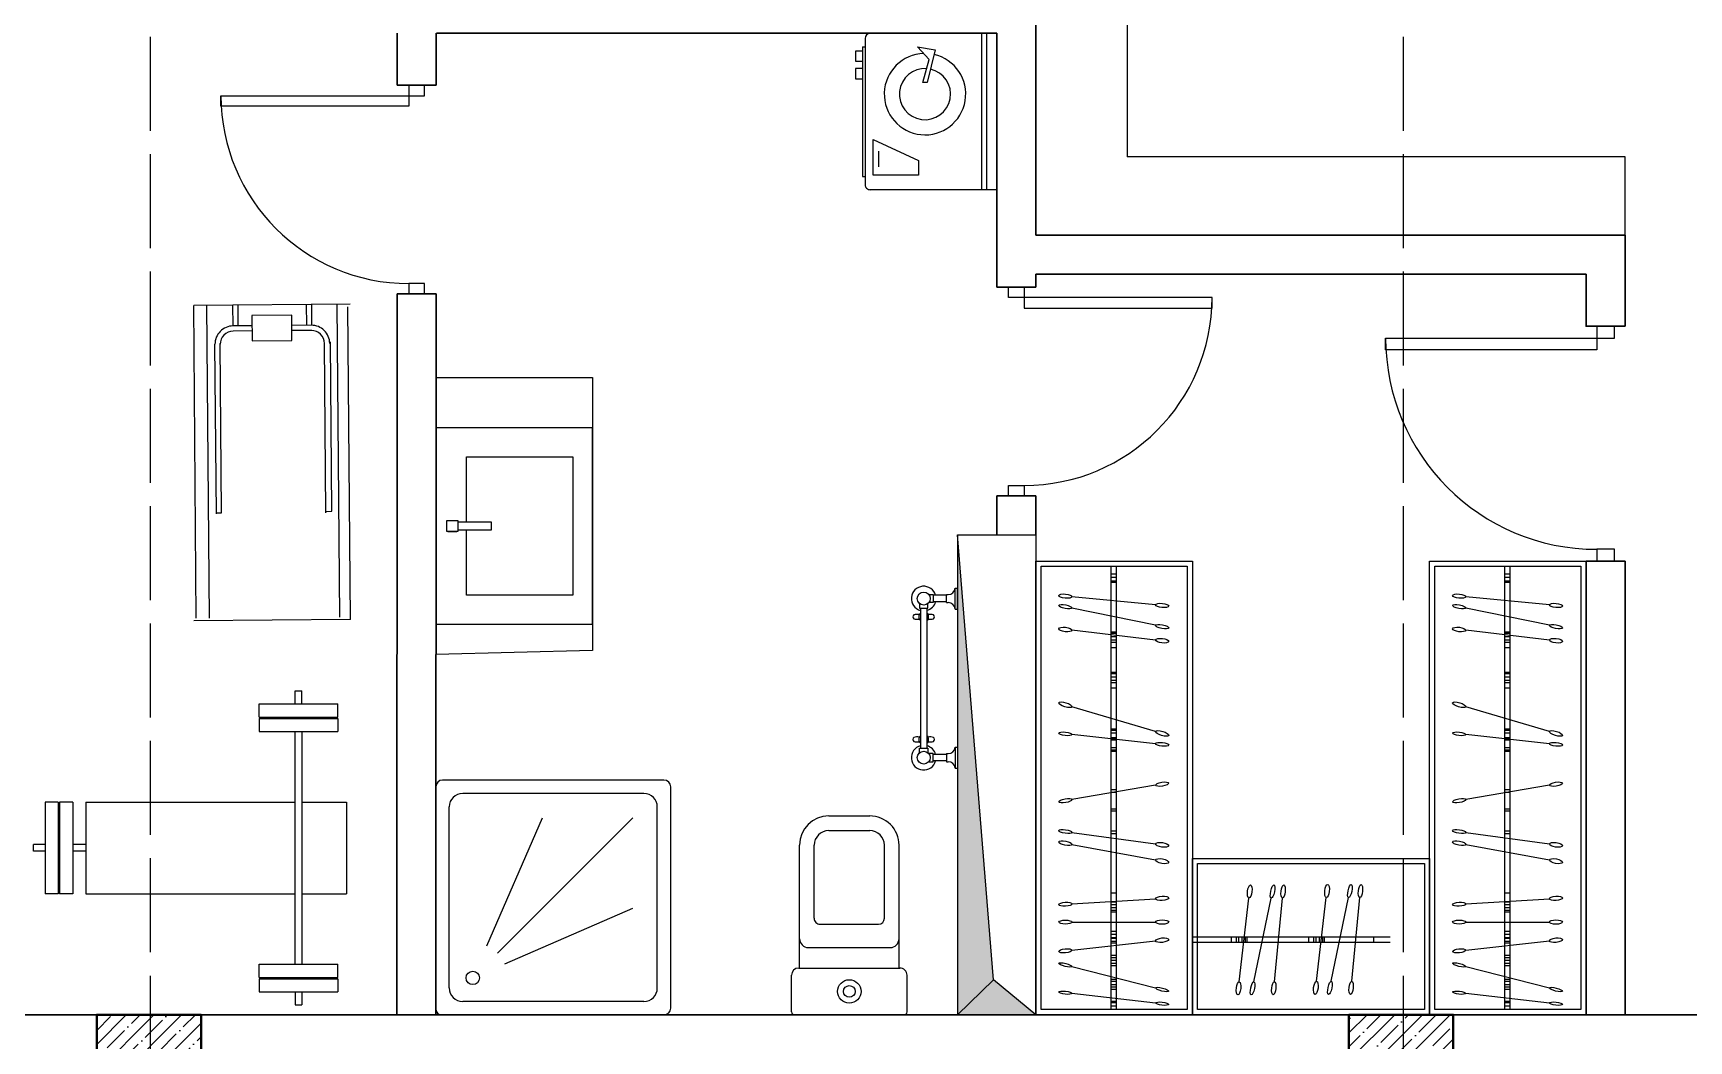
# Model space of a CAD drawing. Header units: millimetres. Extents: x -79936 to 190348, y -17907 to 78730.
# Drawn here: x -1836 to 4510, y -3952 to -88 of the extents above; entities that cross this region are included whole.
import ezdxf

# ---------------------------------------------------------------- set-up
doc = ezdxf.new("R2010")
doc.units = ezdxf.units.MM
doc.linetypes.add('ACAD_ISO02W100', pattern=[15, 12, -3])
for name, color, linetype in [('A-Door', 150, 'Continuous'), ('Acessórios', 251, 'Continuous'), ('FIRNTUR', 171, 'Continuous'), ('freecads.com', 7, 'Continuous'), ('FUR', 42, 'Continuous'), ('mebel', 21, 'Continuous'), ('NET 01', 8, 'Continuous'), ('Plan 1', 7, 'Continuous')]:
    doc.layers.add(name, color=color, linetype=linetype)

# ---------------------------------------------------------------- blocks, each defined once
blk = doc.blocks.new('toilet 2')
at = {"layer": 'freecads.com'}
for p, q in [((79882.3, -2942.5), (79882.3, -3363)), ((79893.5, -2931.3), (80033.7, -2931.3)), ((80061.7, -2959.3), (80061.7, -3346.2)), ((80061.7, -2962.1), (80532.7, -2962.1)), ((80140.2, -2995.8), (80140.2, -3309.8)), ((80229.9, -3040.6), (80229.9, -3264.9)), ((80252.3, -3018.2), (80532.7, -3018.2)), ((80588.8, -3074.3), (80588.8, -3231.3)), ((80644.9, -3074.3), (80644.9, -3231.3)), ((80252.3, -3287.3), (80532.7, -3287.3)), ((80061.7, -3343.4), (80532.7, -3343.4)), ((79893.5, -3374.3), (80033.7, -3374.3))]:
    blk.add_line(p, q, dxfattribs=at)
for radius in [44.9, 22.4]:
    blk.add_circle((79972, -3152.8), radius, dxfattribs=at)
for centre, radius, start, end in [((79893.5, -2942.5), 11.2, 90, 180), ((80033.7, -2959.3), 28, 0, 90), ((80173.8, -2995.8), 33.6, 90, 180), ((80532.7, -3074.3), 112.1, 0, 90), ((80252.3, -3040.6), 22.4, 90, 180), ((80532.7, -3074.3), 56.1, 0, 90), ((80532.7, -3231.3), 56.1, 270, 0), ((80532.7, -3231.3), 112.1, 270, 0), ((80252.3, -3264.9), 22.4, 180, 270), ((79893.5, -3363), 11.2, 180, 270), ((80033.7, -3346.2), 28, 270, 0), ((80173.8, -3309.8), 33.6, 180, 270)]:
    blk.add_arc(centre, radius, start, end, dxfattribs=at)
blk = doc.blocks.new('Stir mashina')
at = {"color": 253}
for p, q in [((101.5, -46.4), (101.5, -531.6)), ((101.5, -46.4), (701.2, -46.4)), ((701.2, -46.4), (701.2, -531.6)), ((101.5, -85), (701.2, -85)), ((101.5, -104.3), (701.2, -104.3)), ((152.8, -349.7), (164.8, -281.9)), ((201.3, -305.2), (152.8, -349.7)), ((164.8, -281.9), (290.3, -313.3)), ((290.3, -329.5), (201.3, -305.2)), ((290.3, -313.3), (290.3, -329.5)), ((509.2, -519.7), (589.4, -345.7)), ((589.4, -345.7), (646, -345.7)), ((646, -345.7), (646, -519.7)), ((553.1, -499.4), (613.7, -499.4)), ((120.8, -550.9), (681.9, -550.9)), ((152.7, -560.5), (152.7, -550.9)), ((152.7, -560.5), (650.1, -560.5)), ((169.4, -560.5), (169.4, -587.2)), ((208.5, -587.2), (208.5, -560.5)), ((236.9, -560.5), (236.9, -587.2)), ((276, -587.2), (276, -560.5)), ((646, -519.7), (509.2, -519.7)), ((650.1, -560.5), (650.1, -550.9)), ((169.4, -587.2), (208.5, -587.2)), ((236.9, -587.2), (276, -587.2))]:
    blk.add_line(p, q, dxfattribs=at)
for centre, radius, start, end in [((334.7, -321.4), 156.1, 181.67904, 167.03384), ((334.7, -321.4), 98.2, 176.19447, 167.67082), ((120.8, -531.6), 19.3, 180, 270), ((681.9, -531.6), 19.3, 270, 0)]:
    blk.add_arc(centre, radius, start, end, dxfattribs=at)
blk = doc.blocks.new('SHOWER8')
at = {"color": 0}
for p, q in [((0.7771, 0.8), (0.0229, 0.8)), ((0, 0.02), (0, 0.7771)), ((0.7086, 0.7543), (0.0914, 0.7543)), ((0.8, 0.0229), (0.8, 0.7771)), ((0.0457, 0.0914), (0.0457, 0.7086)), ((0.7543, 0.0914), (0.7543, 0.7086)), ((0.1735, 0.2352), (0.3636, 0.6708)), ((0.2102, 0.2102), (0.6708, 0.6708)), ((0.2352, 0.1735), (0.6708, 0.3636)), ((0.7771, 0), (0.02, 0)), ((0.7086, 0.0457), (0.0914, 0.0457))]:
    blk.add_line(p, q, dxfattribs=at)
blk.add_circle((0.1257, 0.1257), 0.0229, dxfattribs=at)
for centre, radius, start, end in [((0.0229, 0.7771), 0.0229, 90, 180), ((0.7771, 0.7771), 0.0229, 360, 90), ((0.0914, 0.7086), 0.0457, 90, 180), ((0.7086, 0.7086), 0.0457, 0, 90), ((0.0914, 0.0914), 0.0457, 180, 270), ((0.7086, 0.0914), 0.0457, 270, 360), ((0.02, 0.02), 0.02, 180, 270), ((0.7771, 0.0229), 0.0229, 270, 360)]:
    blk.add_arc(centre, radius, start, end, dxfattribs=at)

msp = doc.modelspace()

# ---------------------------------------------------------------- hatches: boundary and pattern name
at = {"transparency": 33554687}
h = msp.add_hatch(color=7, dxfattribs=at)
h.dxf.hatch_style = 1
h.paths.add_polyline_path([(1707.348, -2011.926), (1707.348, -3851.926), (1845.285, -3717.377)])
h.paths.add_polyline_path([(1845.285, -3717.377), (1707.348, -3851.926), (2007.348, -3851.926)])
h = msp.add_hatch(dxfattribs=at)
h.set_pattern_fill('ANSI35', color=1, scale=300)
h.set_pattern_definition([(45, (-54585.67, -26729.34), (-53.03301, 53.03301), []), (45, (-54532.64, -26729.34), (-53.03301, 53.03301), [93.75, -18.75, 0, -18.75])])
h.paths.add_polyline_path([(-1192.652, -3851.926), (-1592.652, -3851.926), (-1592.652, -4251.926), (-1192.652, -4251.926)])
h = msp.add_hatch(dxfattribs=at)
h.set_pattern_fill('ANSI35', color=1, scale=300)
h.set_pattern_definition([(45, (-54914.045, -27252.96), (-53.03301, 53.03301), []), (45, (-54861.01, -27252.96), (-53.03301, 53.03301), [93.75, -18.75, 0, -18.75])])
h.paths.add_polyline_path([(3607.137, -3851.926), (3207.137, -3851.926), (3207.137, -4251.926), (3607.137, -4251.926)])

# ---------------------------------------------------------------- linework, layer by layer
at = {"color": 253}
for p, q in [((-291.779, -1600.536), (307.128, -1600.536)), ((3516.782, -3851.926), (3516.782, -2111.926)), ((3516.782, -2111.926), (4116.683, -2111.926)), ((3536.779, -3831.926), (3536.779, -2131.923)), ((3536.779, -2131.923), (4096.686, -2131.923)), ((3804.849, -3831.926), (3804.849, -2131.923)), ((3825.875, -3831.926), (3825.875, -2131.923)), ((4096.686, -2131.923), (4096.686, -3831.926)), ((4116.683, -2111.926), (4116.683, -3851.926)), ((1697.435, -2295.877), (1697.435, -2215.877)), ((1697.435, -2215.877), (1707.348, -2215.877)), ((1707.348, -2295.877), (1707.348, -2215.877)), ((3825.875, -2161.955), (3804.849, -2161.955)), ((3825.875, -2174.74), (3804.849, -2174.74)), ((3825.875, -2189.379), (3804.849, -2189.379)), ((3825.875, -2194.858), (3804.849, -2194.858)), ((1664.335, -2243.377), (1614.255, -2243.377)), ((1664.335, -2268.377), (1614.255, -2268.377)), ((1664.335, -2271.377), (1664.335, -2240.377)), ((1664.335, -2240.377), (1671.268, -2240.377)), ((1664.335, -2271.377), (1671.268, -2271.377)), ((3975.85, -2279.887), (3654.874, -2248.944)), ((1564.848, -2292.784), (1564.848, -2828.969)), ((1589.848, -2292.784), (1589.848, -2828.969)), ((1697.435, -2295.877), (1707.348, -2295.877)), ((3975.85, -2358.44), (3654.874, -2292.134)), ((-291.779, -2354.493), (307.128, -2354.493)), ((254.523, -2354.493), (253.655, -2354.493)), ((3975.85, -2415.091), (3654.874, -2377.518)), ((3825.875, -2384.575), (3804.849, -2384.575)), ((3825.875, -2390.054), (3804.849, -2390.054)), ((3825.875, -2402.838), (3804.849, -2402.838)), ((3825.875, -2415.623), (3804.849, -2415.623)), ((3825.875, -2424.754), (3804.849, -2424.754)), ((3825.875, -2444.844), (3804.849, -2444.844)), ((4025.842, -2420.943), (4025.685, -2420.925)), ((3825.875, -2539.401), (3804.849, -2539.401)), ((3825.875, -2544.88), (3804.849, -2544.88)), ((3825.875, -2557.664), (3804.849, -2557.664)), ((3825.875, -2570.448), (3804.849, -2570.448)), ((3825.875, -2579.58), (3804.849, -2579.58)), ((3825.875, -2599.669), (3804.849, -2599.669)), ((3975.85, -2765.575), (3654.874, -2670.536)), ((3975.85, -2812.552), (3654.874, -2777.189)), ((3825.875, -2756.732), (3804.849, -2756.732)), ((3825.875, -2762.211), (3804.849, -2762.211)), ((3825.875, -2771.342), (3804.849, -2771.342)), ((3825.875, -2789.606), (3804.849, -2789.606)), ((1664.335, -2853.377), (1614.255, -2853.377)), ((1664.335, -2850.377), (1664.335, -2881.377)), ((1664.335, -2850.377), (1671.268, -2850.377)), ((1697.435, -2825.877), (1707.348, -2825.877)), ((1697.435, -2825.877), (1697.435, -2905.877)), ((1707.348, -2825.877), (1707.348, -2905.877)), ((3825.875, -2795.084), (3804.849, -2795.084)), ((3825.875, -2798.737), (3804.849, -2798.737)), ((3825.875, -2827.958), (3804.849, -2827.958)), ((3825.875, -2837.09), (3804.849, -2837.09)), ((3825.875, -2842.569), (3804.849, -2842.569)), ((4025.842, -2818.059), (4025.75, -2818.049)), ((1664.335, -2878.377), (1614.255, -2878.377)), ((1664.335, -2881.377), (1671.268, -2881.377)), ((1697.435, -2905.877), (1707.348, -2905.877)), ((3975.85, -2971.798), (3654.874, -3026.88)), ((3825.875, -2988.674), (3804.849, -2988.674)), ((3825.875, -2999.632), (3804.849, -2999.632)), ((3825.875, -3063.553), (3804.849, -3063.553)), ((3825.875, -3070.858), (3804.849, -3070.858)), ((3654.874, -3152.493), (3975.85, -3196.696)), ((3825.875, -3147.563), (3804.849, -3147.563)), ((3825.875, -3158.521), (3804.849, -3158.521)), ((3654.874, -3198.382), (3975.85, -3258.057)), ((2786.454, -3725.052), (2824.027, -3404.075)), ((2843.105, -3725.052), (2909.41, -3404.075)), ((2921.658, -3725.052), (2952.601, -3404.075)), ((3082.848, -3723.477), (3120.421, -3402.501)), ((3139.499, -3723.477), (3205.805, -3402.501)), ((3218.052, -3723.477), (3248.995, -3402.501)), ((3654.874, -3426.578), (3975.85, -3406.687)), ((3825.875, -3384.984), (3804.849, -3384.984)), ((3825.875, -3419.684), (3804.849, -3419.684)), ((3825.875, -3430.642), (3804.849, -3430.642)), ((3825.875, -3441.6), (3804.849, -3441.6)), ((3825.875, -3452.557), (3804.849, -3452.557)), ((3825.875, -3458.036), (3804.849, -3458.036)), ((2606.016, -3552.477), (3366.016, -3552.477)), ((2756.701, -3575.076), (2756.701, -3554.051)), ((2776.79, -3575.076), (2776.79, -3554.051)), ((2785.922, -3575.076), (2785.922, -3554.051)), ((2798.706, -3575.076), (2798.706, -3554.051)), ((2811.49, -3575.076), (2811.49, -3554.051)), ((2816.969, -3575.076), (2816.969, -3554.051)), ((3053.095, -3573.502), (3053.095, -3552.477)), ((3073.185, -3573.502), (3073.185, -3552.477)), ((3082.316, -3573.502), (3082.316, -3552.477)), ((3095.1, -3573.502), (3095.1, -3552.477)), ((3107.885, -3573.502), (3107.885, -3552.477)), ((3113.364, -3573.502), (3113.364, -3552.477)), ((3303.081, -3573.502), (3303.081, -3552.477)), ((3654.874, -3496.346), (3975.85, -3496.346)), ((3825.875, -3532.796), (3804.849, -3532.796)), ((3825.875, -3543.949), (3804.849, -3543.949)), ((2606.016, -3573.502), (3366.016, -3573.502)), ((3654.874, -3603.886), (3975.85, -3568.523)), ((3825.875, -3557.332), (3804.849, -3557.332)), ((3825.875, -3559.563), (3804.849, -3559.563)), ((3825.875, -3570.716), (3804.849, -3570.716)), ((3825.875, -3577.408), (3804.849, -3577.408)), ((3654.874, -3666.84), (3975.85, -3748.617)), ((3825.875, -3624.249), (3804.849, -3624.249)), ((3825.875, -3633.172), (3804.849, -3633.172)), ((3825.875, -3643.432), (3804.849, -3643.432)), ((3825.875, -3655.477), (3804.849, -3655.477)), ((3825.875, -3664.4), (3804.849, -3664.4)), ((3825.875, -3716.573), (3804.849, -3716.573)), ((3825.875, -3724.603), (3804.849, -3724.603)), ((3825.875, -3736.648), (3804.849, -3736.648)), ((2780.602, -3775.043), (2780.62, -3774.887)), ((3076.996, -3773.469), (3077.014, -3773.313)), ((3975.85, -3806.663), (3654.874, -3769.968)), ((3825.875, -3746.016), (3804.849, -3746.016)), ((3825.875, -3755.385), (3804.849, -3755.385)), ((3804.849, -3799.024), (3825.875, -3799.024)), ((3804.849, -3804.503), (3825.875, -3804.503)), ((4116.683, -3851.926), (3516.782, -3851.926)), ((4096.686, -3831.926), (3536.779, -3831.926)), ((3804.849, -3817.287), (3825.875, -3817.287)), ((4025.842, -3812.379), (4025.772, -3812.371))]:
    msp.add_line(p, q, dxfattribs=at)
at = {"color": 18, "true_color": 0x000000}
for q in [(1707.348, -3851.926), (2007.348, -2011.926)]:
    msp.add_line((1707.348, -2011.926), q, dxfattribs=at)
at = {"color": 18, "lineweight": 30, "true_color": 0x000000}
msp.add_line((-3192.652, -3851.926), (9357.348, -3851.926), dxfattribs=at)
at = {"color": 7, "lineweight": 30}
for points in [[(2007.327, -861.926), (2007.267, 374.424)], [(1857.267, -1061.926), (1857.267, -87.622)]]:
    msp.add_lwpolyline(points, dxfattribs=at)
at = {"color": 18, "lineweight": 30, "true_color": 0x000000}
for points in [[(-441.27, -287.622), (-441.193, -87.563)], [(-291.27, -287.68), (-291.193, -87.622)], [(1857.671, -88.455), (-290.789, -87.622)], [(-441.27, -287.622), (-441.27, -287.622), (-291.27, -287.68)], [(2007.327, -861.926), (4266.683, -861.926)], [(4266.683, -861.926), (4266.683, -1211.926)], [(2007.335, -1061.926), (2007.335, -1011.926)], [(2007.335, -1011.926), (4116.683, -1011.926)], [(4116.683, -1011.926), (4116.683, -1211.926)], [(4116.683, -1011.926), (4116.683, -1211.926), (4266.683, -1211.926)], [(2007.335, -1061.926), (1857.267, -1061.926)], [(-442.652, -3851.868), (-441.581, -1087.622)], [(-441.581, -1087.622), (-291.581, -1087.68)], [(-292.652, -3851.926), (-292.652, -3851.926), (-291.581, -1087.68)], [(2007.335, -1861.926), (1857.267, -1861.926)], [(1857.267, -1861.926), (1857.348, -2011.926)], [(2007.335, -1861.926), (2007.348, -2011.926)], [(4116.683, -2111.926), (4116.683, -2161.926)], [(4116.683, -2111.926), (4266.683, -2111.926)], [(4266.683, -2111.926), (4266.683, -3851.926)], [(4116.683, -2161.926), (4116.683, -3851.926)]]:
    msp.add_lwpolyline(points, dxfattribs=at)
at = {"color": 18, "true_color": 0x000000}
for points in [[(1707.348, -3851.926), (1845.285, -3717.377), (1707.348, -2011.926)], [(2007.348, -3851.926), (1845.285, -3717.377), (1707.348, -2011.926)], [(2007.348, -2011.926), (2007.348, -3851.926)]]:
    msp.add_lwpolyline(points, dxfattribs=at)
at = {"color": 253}
for points in [[(1561.848, -2275.33), (1561.848, -2292.784), (1592.848, -2292.784), (1592.848, -2275.33)], [(1596.802, -2240.377), (1614.255, -2240.377), (1614.255, -2271.377), (1596.802, -2271.377)], [(1561.848, -2846.423), (1561.848, -2828.969), (1592.848, -2828.969), (1592.848, -2846.423)], [(1596.802, -2881.377), (1614.255, -2881.377), (1614.255, -2850.377), (1596.802, -2850.377)]]:
    msp.add_lwpolyline(points, dxfattribs=at)
at = {"lineweight": 40}
for points in [[(-1592.652, -4251.926), (-1192.652, -4251.926), (-1192.652, -3851.926), (-1592.652, -3851.926)], [(3207.137, -4251.926), (3607.137, -4251.926), (3607.137, -3851.926), (3207.137, -3851.926)]]:
    msp.add_lwpolyline(points, close=True, dxfattribs=at)
at = {"color": 253}
for centre in [(1577.348, -2255.877), (1577.348, -2865.877)]:
    msp.add_circle(centre, 24.874, dxfattribs=at)
for centre, radius, start, end in [((1577.348, -2255.877), 47.246, 15.3416546, 254.6583453), ((1671.226, -2214.108), 26.268, 270.0918555, 356.1399626), ((1577.348, -2255.877), 47.246, 285.3416547, 344.6583454), ((1671.268, -2297.543), 26.167, 3.6519614, 90), ((1544.94, -2325.852), 9.057, 124.0719282, 180.1566546), ((1544.94, -2325.901), 9.057, 179.8433454, 235.9280718), ((1552.681, -2356.419), 40.168, 78.6775129, 108.6043271), ((1552.681, -2295.334), 40.168, 251.3956729, 281.3224871), ((1577.348, -2325.877), 18.968, 131.2231242, 228.7768758), ((1577.348, -2325.877), 18.968, 311.2231242, 48.7768758), ((1602.015, -2356.419), 40.168, 71.3956729, 101.3224871), ((1602.015, -2295.334), 40.168, 258.6775129, 288.6043271), ((1609.756, -2325.852), 9.057, 359.8433454, 55.9280718), ((1609.756, -2325.901), 9.057, 304.0719282, 0.1566546), ((1544.94, -2795.852), 9.057, 124.0719282, 180.1566546), ((1552.681, -2826.419), 40.168, 78.6775129, 108.6043271), ((1577.348, -2795.877), 18.968, 131.2231242, 228.7768758), ((1577.348, -2795.877), 18.968, 311.2231242, 48.7768758), ((1602.015, -2826.419), 40.168, 71.3956729, 101.3224871), ((1609.756, -2795.852), 9.057, 359.8433454, 55.9280718), ((1577.348, -2865.877), 47.246, 105.3416547, 344.6583454), ((1544.94, -2795.901), 9.057, 179.8433454, 235.9280718), ((1552.681, -2765.334), 40.168, 251.3956729, 281.3224871), ((1577.348, -2865.877), 47.246, 15.3416546, 74.6583453), ((1602.015, -2765.334), 40.168, 258.6775129, 288.6043271), ((1609.756, -2795.901), 9.057, 304.0719282, 0.1566546), ((1671.268, -2824.21), 26.167, 270, 356.3480386), ((1671.226, -2907.645), 26.268, 3.8600374, 89.9081445)]:
    msp.add_arc(centre, radius, start, end, dxfattribs=at)
for centre, major_axis, ratio in [((3629.878, -2286.971), (-24.996, 5.164), 0.28011748), ((3629.878, -2246.534), (-24.996, 2.41), 0.31909477), ((4000.846, -2282.296), (-24.996, 2.41), 0.31909477), ((3629.878, -2374.592), (-24.996, 2.926), 0.33822), ((4000.846, -2363.603), (-24.996, 5.164), 0.28011748), ((4000.846, -2417.339), (-24.996, 2.926), 0.33822), ((3629.878, -2663.135), (-24.996, 7.401), 0.31312876), ((3629.878, -2774.435), (-24.996, 2.754), 0.27552222), ((4000.846, -2772.976), (-24.996, 7.401), 0.31312876), ((4000.846, -2814.883), (-24.996, 2.754), 0.27552222), ((4000.846, -2967.509), (-24.996, -4.289), 0.29109058), ((3629.878, -3031.169), (-24.996, -4.289), 0.29109058), ((3629.878, -3149.05), (-24.996, 3.442), 0.27459759), ((3629.878, -3193.735), (-24.996, 4.647), 0.32106468), ((4000.846, -3200.139), (-24.996, 3.442), 0.34484823), ((4000.846, -3262.704), (-24.996, 4.647), 0.34223849), ((2826.953, -3379.08), (2.926, 24.996), 0.33822), ((2914.574, -3379.08), (5.164, 24.996), 0.28011748), ((2955.01, -3379.08), (2.41, 24.996), 0.31909477), ((3123.347, -3377.506), (2.926, 24.996), 0.33822), ((3210.968, -3377.506), (5.164, 24.996), 0.28011748), ((3251.405, -3377.506), (2.41, 24.996), 0.31909477), ((3629.878, -3428.128), (-24.996, -1.549), 0.30244982), ((4000.846, -3405.138), (-24.996, -1.549), 0.34302375), ((3629.878, -3496.346), (-24.996, 0), 0.30303006), ((4000.846, -3496.346), (-24.996, 0), 0.34368182), ((3629.878, -3606.64), (-24.996, -2.754), 0.30120751), ((4000.846, -3565.769), (-24.996, -2.754), 0.33837193), ((3629.878, -3660.472), (-24.996, 6.368), 0.22515058), ((2784.205, -3750.047), (2.926, 24.996), 0.33822), ((2837.941, -3750.047), (5.164, 24.996), 0.28011748), ((2919.248, -3750.047), (2.41, 24.996), 0.31909477), ((3080.599, -3748.473), (2.926, 24.996), 0.33822), ((3134.335, -3748.473), (5.164, 24.996), 0.28011748), ((3215.643, -3748.473), (2.41, 24.996), 0.31909477), ((3629.878, -3767.11), (-24.996, 2.858), 0.2308394), ((4000.846, -3754.985), (-24.996, 6.368), 0.22515058), ((4000.846, -3809.213), (-24.996, 2.858), 0.2308394)]:
    msp.add_ellipse(centre, major_axis=major_axis, ratio=ratio, dxfattribs=at)
at = {"layer": 'A-Door', "color": 7}
for points in [[(-396.281, -327.665), (-336.26, -327.665), (-336.26, -287.651), (-396.281, -287.651)], [(-396.281, -367.68), (-1116.544, -367.68), (-1116.544, -327.665), (-396.281, -327.665)], [(-396.281, -1087.943), (-336.26, -1087.943), (-336.26, -1047.928), (-396.281, -1047.928)], [(1962.312, -1101.941), (1902.29, -1101.941), (1902.29, -1061.926), (1962.312, -1061.926)], [(1962.312, -1141.955), (2682.575, -1141.955), (2682.575, -1101.941), (1962.312, -1101.941)], [(4157.929, -1301.937), (3347.836, -1301.937), (3347.836, -1256.931), (4157.929, -1256.931)], [(4157.929, -1256.931), (4225.437, -1256.931), (4225.437, -1211.926), (4157.929, -1211.926)], [(1962.312, -1862.218), (1902.29, -1862.218), (1902.29, -1822.204), (1962.312, -1822.204)], [(4157.929, -2112.03), (4225.437, -2112.03), (4225.437, -2067.025), (4157.929, -2067.025)]]:
    msp.add_lwpolyline(points, close=True, dxfattribs=at)
at = {"layer": 'Acessórios', "color": 253}
for p, q in [((-620.514, -1126.754), (-1220.514, -1131.579)), ((-1210.864, -2331.579), (-1220.514, -1131.579)), ((-1160.864, -2331.177), (-1170.514, -1131.177)), ((-1069.87, -1210.372), (-1070.514, -1130.372)), ((-1049.87, -1210.212), (-1050.514, -1130.212)), ((-787.699, -1208.103), (-788.342, -1128.103)), ((-767.699, -1207.943), (-768.342, -1127.942)), ((-660.864, -2327.156), (-670.514, -1127.156)), ((-619.825, -2336.624), (-629.475, -1136.624)), ((-844.885, -1169.805), (-997.665, -1171.034)), ((-997.665, -1171.034), (-996.894, -1267.006)), ((-844.113, -1265.778), (-844.885, -1169.805)), ((-997.354, -1209.789), (-1069.87, -1210.372)), ((-997.193, -1229.789), (-1069.71, -1230.372)), ((-996.894, -1267.006), (-844.113, -1265.778)), ((-767.699, -1207.943), (-844.573, -1208.561)), ((-767.538, -1227.943), (-844.412, -1228.561)), ((-1134.081, -1930.935), (-1139.308, -1280.935)), ((-1114.081, -1927.211), (-1119.307, -1277.211)), ((-714.08, -1927.558), (-719.307, -1277.558)), ((-691.758, -1921.279), (-696.985, -1271.279)), ((-1134.081, -1927.372), (-1114.081, -1927.211)), ((-711.661, -1921.869), (-691.758, -1921.279)), ((-619.825, -2336.624), (-1219.826, -2341.449)), ((-969.856, -2710.19), (-969.856, -2660.025)), ((-969.856, -2660.025), (-668.866, -2660.025)), ((-831.902, -2609.86), (-806.819, -2609.86)), ((-831.902, -2660.025), (-831.902, -2609.86)), ((-806.819, -2660.025), (-806.819, -2609.86)), ((-668.866, -2710.19), (-668.866, -2660.025)), ((-969.856, -2710.19), (-668.866, -2710.19)), ((-969.856, -2715.207), (-969.856, -2765.372)), ((-969.856, -2715.207), (-668.866, -2715.207)), ((-668.866, -2715.207), (-668.866, -2765.372)), ((-969.856, -2765.372), (-668.866, -2765.372)), ((-831.902, -3658.309), (-831.902, -2765.372)), ((-806.819, -2765.372), (-806.819, -3658.309)), ((-1739.889, -3036.263), (-1790.054, -3036.263)), ((-1790.054, -3036.263), (-1790.054, -3387.418)), ((-1739.889, -3036.263), (-1739.889, -3387.418)), ((-1734.872, -3036.263), (-1734.872, -3387.418)), ((-1684.707, -3036.263), (-1734.872, -3036.263)), ((-1684.707, -3036.263), (-1684.707, -3387.418)), ((-1634.542, -3036.263), (-1634.542, -3387.418)), ((-1634.542, -3036.263), (-836.196, -3036.263)), ((-806.819, -3036.263), (-635.202, -3036.263)), ((-635.202, -3036.263), (-635.202, -3387.418)), ((-1790.054, -3199.299), (-1835.202, -3199.299)), ((-1835.202, -3224.382), (-1835.202, -3199.299)), ((-1790.054, -3224.382), (-1835.202, -3224.382)), ((-1734.872, -3199.299), (-1739.889, -3199.299)), ((-1734.872, -3224.382), (-1739.889, -3224.382)), ((-1634.542, -3199.299), (-1684.707, -3199.299)), ((-1634.542, -3224.382), (-1684.707, -3224.382)), ((-1739.889, -3387.418), (-1790.054, -3387.418)), ((-1684.707, -3387.418), (-1734.872, -3387.418)), ((-1634.542, -3387.418), (-831.902, -3387.418)), ((-806.819, -3387.418), (-635.202, -3387.418)), ((-969.856, -3708.474), (-969.856, -3658.309)), ((-969.856, -3658.309), (-668.866, -3658.309)), ((-668.866, -3708.474), (-668.866, -3658.309)), ((-969.856, -3708.474), (-668.866, -3708.474)), ((-969.856, -3713.491), (-969.856, -3763.656)), ((-969.856, -3713.491), (-668.866, -3713.491)), ((-668.866, -3713.491), (-668.866, -3763.656)), ((-969.856, -3763.656), (-668.866, -3763.656)), ((-831.902, -3763.656), (-831.902, -3813.821)), ((-806.819, -3763.656), (-806.819, -3813.821))]:
    msp.add_line(p, q, dxfattribs=at)
for centre, radius, start, end in [((-1069.307, -1280.372), 70.002, 90.460733, 180.460733), ((-1069.307, -1280.372), 50.002, 90.460733, 180.460733), ((-769.307, -1277.96), 70.002, 0.460733, 90.460733), ((-769.307, -1277.96), 50.002, 0.460733, 90.460733)]:
    msp.add_arc(centre, radius, start, end, dxfattribs=at)
at = {"layer": 'freecads.com', "color": 253}
for p, q in [((307.128, -1600.536), (307.128, -2354.493)), ((-174.969, -1961.586), (-174.969, -1712.037)), ((-174.969, -1712.037), (232.794, -1712.037)), ((232.794, -1712.037), (232.794, -2242.992)), ((-174.969, -2242.992), (-174.969, -1993.443)), ((232.794, -2242.992), (-174.969, -2242.992))]:
    msp.add_line(p, q, dxfattribs=at)
at = {"layer": 'freecads.com', "color": 253, "ltscale": 10}
for p, q in [((-251.055, -1998.753), (-251.055, -1956.276)), ((-251.055, -1956.276), (-208.579, -1956.276)), ((-208.579, -1956.276), (-208.579, -1998.753)), ((-208.579, -1961.586), (-80.053, -1961.586)), ((-80.053, -1961.586), (-80.053, -1993.443)), ((-208.579, -1998.753), (-251.055, -1998.753)), ((-246.294, -1998.753), (-212.136, -1998.753)), ((-80.053, -1993.443), (-208.579, -1993.443))]:
    msp.add_line(p, q, dxfattribs=at)
at = {"layer": 'FUR', "color": 253}
for points in [[(-291.705, -1407.943), (308.295, -1407.943), (308.295, -2455.282), (-292.116, -2469.803)], [(-635.202, -3036.263), (-635.202, -3387.418)], [(-831.902, -3813.821), (-806.819, -3813.821)]]:
    msp.add_lwpolyline(points, dxfattribs=at)
for points in [[(2607.249, -3251.926), (3516.782, -3251.926), (3516.782, -3851.926), (2607.249, -3851.926)], [(2627.249, -3271.926), (3496.782, -3271.926), (3496.782, -3831.926), (2627.249, -3831.926)]]:
    msp.add_lwpolyline(points, close=True, dxfattribs=at)
at = {"layer": 'mebel', "color": 253}
for p, q in [((2007.348, -3851.926), (2007.348, -2111.926)), ((2007.348, -2111.926), (2607.249, -2111.926)), ((2027.345, -3831.926), (2027.345, -2131.923)), ((2027.345, -2131.923), (2587.252, -2131.923)), ((2295.415, -3831.926), (2295.415, -2131.923)), ((2316.441, -3831.926), (2316.441, -2131.923)), ((2587.252, -2131.923), (2587.252, -3831.926)), ((2607.249, -2111.926), (2607.249, -3851.926)), ((2316.441, -2161.955), (2295.415, -2161.955)), ((2316.441, -2174.74), (2295.415, -2174.74)), ((2316.441, -2189.379), (2295.415, -2189.379)), ((2316.441, -2194.858), (2295.415, -2194.858)), ((2466.416, -2279.887), (2145.44, -2248.944)), ((2466.416, -2358.44), (2145.44, -2292.134)), ((2466.416, -2415.091), (2145.44, -2377.518)), ((2316.441, -2384.575), (2295.415, -2384.575)), ((2316.441, -2390.054), (2295.415, -2390.054)), ((2316.441, -2402.838), (2295.415, -2402.838)), ((2316.441, -2415.623), (2295.415, -2415.623)), ((2316.441, -2424.754), (2295.415, -2424.754)), ((2316.441, -2444.844), (2295.415, -2444.844)), ((2516.408, -2420.943), (2516.251, -2420.925)), ((2316.441, -2539.401), (2295.415, -2539.401)), ((2316.441, -2544.88), (2295.415, -2544.88)), ((2316.441, -2557.664), (2295.415, -2557.664)), ((2316.441, -2570.448), (2295.415, -2570.448)), ((2316.441, -2579.58), (2295.415, -2579.58)), ((2316.441, -2599.669), (2295.415, -2599.669)), ((2466.416, -2765.575), (2145.44, -2670.536)), ((2466.416, -2812.552), (2145.44, -2777.189)), ((2316.441, -2756.732), (2295.415, -2756.732)), ((2316.441, -2762.211), (2295.415, -2762.211)), ((2316.441, -2771.342), (2295.415, -2771.342)), ((2316.441, -2789.606), (2295.415, -2789.606)), ((2316.441, -2795.084), (2295.415, -2795.084)), ((2316.441, -2798.737), (2295.415, -2798.737)), ((2316.441, -2827.958), (2295.415, -2827.958)), ((2316.441, -2837.09), (2295.415, -2837.09)), ((2316.441, -2842.569), (2295.415, -2842.569)), ((2516.408, -2818.059), (2516.316, -2818.049)), ((2466.416, -2971.798), (2145.44, -3026.88)), ((2316.441, -2988.674), (2295.415, -2988.674)), ((2316.441, -2999.632), (2295.415, -2999.632)), ((2316.441, -3063.553), (2295.415, -3063.553)), ((2316.441, -3070.858), (2295.415, -3070.858)), ((2145.44, -3152.493), (2466.416, -3196.696)), ((2316.441, -3147.563), (2295.415, -3147.563)), ((2316.441, -3158.521), (2295.415, -3158.521)), ((2145.44, -3198.382), (2466.416, -3258.057)), ((2145.44, -3426.578), (2466.416, -3406.687)), ((2316.441, -3384.984), (2295.415, -3384.984)), ((2316.441, -3419.684), (2295.415, -3419.684)), ((2316.441, -3430.642), (2295.415, -3430.642)), ((2316.441, -3441.6), (2295.415, -3441.6)), ((2316.441, -3452.557), (2295.415, -3452.557)), ((2316.441, -3458.036), (2295.415, -3458.036)), ((2145.44, -3496.346), (2466.416, -3496.346)), ((2316.441, -3532.796), (2295.415, -3532.796)), ((2316.441, -3543.949), (2295.415, -3543.949)), ((2145.44, -3603.886), (2466.416, -3568.523)), ((2316.441, -3557.332), (2295.415, -3557.332)), ((2316.441, -3559.563), (2295.415, -3559.563)), ((2316.441, -3570.716), (2295.415, -3570.716)), ((2316.441, -3577.408), (2295.415, -3577.408)), ((2145.44, -3666.84), (2466.416, -3748.617)), ((2316.441, -3624.249), (2295.415, -3624.249)), ((2316.441, -3633.172), (2295.415, -3633.172)), ((2316.441, -3643.432), (2295.415, -3643.432)), ((2316.441, -3655.477), (2295.415, -3655.477)), ((2316.441, -3664.4), (2295.415, -3664.4)), ((2316.441, -3716.573), (2295.415, -3716.573)), ((2316.441, -3724.603), (2295.415, -3724.603)), ((2316.441, -3736.648), (2295.415, -3736.648)), ((2466.416, -3806.663), (2145.44, -3769.968)), ((2316.441, -3746.016), (2295.415, -3746.016)), ((2316.441, -3755.385), (2295.415, -3755.385)), ((2295.415, -3799.024), (2316.441, -3799.024)), ((2295.415, -3804.503), (2316.441, -3804.503)), ((2607.249, -3851.926), (2007.348, -3851.926)), ((2587.252, -3831.926), (2027.345, -3831.926)), ((2295.415, -3817.287), (2316.441, -3817.287)), ((2516.408, -3812.379), (2516.338, -3812.371))]:
    msp.add_line(p, q, dxfattribs=at)
for points in [[(2357.348, 348.074), (2357.348, -561.926)], [(4266.683, -561.926), (2357.348, -561.926)], [(4266.683, -861.926), (4266.683, -561.926)], [(4266.683, -861.926), (4266.683, -561.926)]]:
    msp.add_lwpolyline(points, dxfattribs=at)
for centre, major_axis, ratio in [((2120.444, -2286.971), (-24.996, 5.164), 0.28011748), ((2120.444, -2246.534), (-24.996, 2.41), 0.31909477), ((2491.412, -2282.296), (-24.996, 2.41), 0.31909477), ((2120.444, -2374.592), (-24.996, 2.926), 0.33822), ((2491.412, -2363.603), (-24.996, 5.164), 0.28011748), ((2491.412, -2417.339), (-24.996, 2.926), 0.33822), ((2120.444, -2663.135), (-24.996, 7.401), 0.31312876), ((2120.444, -2774.435), (-24.996, 2.754), 0.27552222), ((2491.412, -2772.976), (-24.996, 7.401), 0.31312876), ((2491.412, -2814.883), (-24.996, 2.754), 0.27552222), ((2491.412, -2967.509), (-24.996, -4.289), 0.29109058), ((2120.444, -3031.169), (-24.996, -4.289), 0.29109058), ((2120.444, -3149.05), (-24.996, 3.442), 0.27459759), ((2120.444, -3193.735), (-24.996, 4.647), 0.32106468), ((2491.412, -3200.139), (-24.996, 3.442), 0.34484823), ((2491.412, -3262.704), (-24.996, 4.647), 0.34223849), ((2120.444, -3428.128), (-24.996, -1.549), 0.30244982), ((2491.412, -3405.138), (-24.996, -1.549), 0.34302375), ((2120.444, -3496.346), (-24.996, 0), 0.30303006), ((2491.412, -3496.346), (-24.996, 0), 0.34368182), ((2120.444, -3606.64), (-24.996, -2.754), 0.30120751), ((2491.412, -3565.769), (-24.996, -2.754), 0.33837193), ((2120.444, -3660.472), (-24.996, 6.368), 0.22515058), ((2120.444, -3767.11), (-24.996, 2.858), 0.2308394), ((2491.412, -3754.985), (-24.996, 6.368), 0.22515058), ((2491.412, -3809.213), (-24.996, 2.858), 0.2308394)]:
    msp.add_ellipse(centre, major_axis=major_axis, ratio=ratio, dxfattribs=at)
at = {"layer": 'NET 01', "color": 7}
for centre, radius, start, end in [((-396.281, -327.665), 720.263, 180, 270), ((1962.312, -1101.941), 720.263, 270, 0), ((4157.929, -1256.931), 810.094, 180, 270)]:
    msp.add_arc(centre, radius, start, end, dxfattribs=at)
at = {"layer": 'Plan 1', "color": 9, "linetype": 'ACAD_ISO02W100', "ltscale": 30, "true_color": 0xc7c8ca}
for points in [[(-1387.927, 9348.102), (-1387.927, -7051.954)], [(3415.849, 9348.102), (3415.849, -7052.021)]]:
    msp.add_lwpolyline(points, dxfattribs=at)

# ---------------------------------------------------------------- block references
at = {"color": 253, "rotation": 89.99999999999999}
msp.add_blockref('toilet 2', (-1860.654, -83734.185), dxfattribs=at)
at = {"layer": 'FIRNTUR', "color": 253, "xscale": 1125.320678213605, "yscale": 1125.320678213605, "zscale": 1125.320678213605}
msp.add_blockref('SHOWER8', (-292.64, -3851.926), dxfattribs=at)
at = {"layer": 'FUR', "color": 253, "rotation": 270}
msp.add_blockref('Stir mashina', (1903.687, 13.045), dxfattribs=at)

doc.saveas('drawing.dxf')
